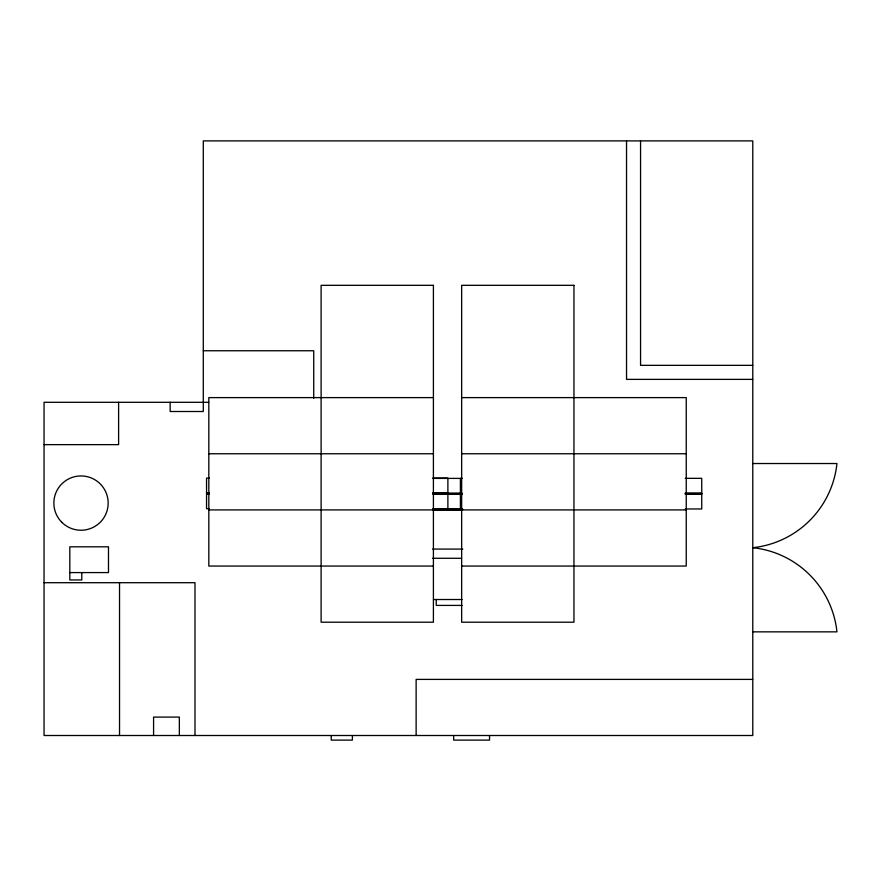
<?xml version="1.0" encoding="UTF-8"?>
<svg xmlns="http://www.w3.org/2000/svg" width="881" height="881" viewBox="0 0 881 881"><rect width="100%" height="100%" fill="white"/><g stroke="black" fill="none" stroke-linecap="round" stroke-linejoin="round"><path stroke-width="1.32" d="M203.291 350.759L313.735 350.759L313.735 398.234M752.781 365.34L640.564 365.34L640.564 140.894M752.781 379.37L626.534 379.37L626.534 140.894M433.408 397.617L208.819 397.617L208.819 566.054L433.408 566.054M461.655 397.617L686.244 397.617L686.244 566.054L461.655 566.054M208.742 402.298L44.05 402.298L44.05 735.503L752.781 735.503L752.781 140.894L203.291 140.894L203.291 411.504L170.154 411.504L170.154 402.298M44.05 444.641L118.605 444.641L118.605 402.298M208.819 453.759L433.408 453.759M461.655 453.759L686.244 453.759M752.781 463.527L836.95 463.527A94.685 94.685 0 0 1 752.781 547.696A94.685 94.685 0 0 1 836.95 631.853L752.781 631.853M209.293 478.075L206.55 478.075L206.55 508.711L209.293 508.711M432.802 478.075L447.889 478.075L447.889 508.711L432.802 508.711M685.286 478.328L701.739 478.328L701.739 508.965L685.286 508.965M433.276 478.394L462.459 478.394M206.55 492.931L209.293 492.931M432.802 492.931L447.889 492.931M206.55 493.162L209.293 493.162M432.802 493.162L447.889 493.162M685.286 493.184L701.739 493.184M433.276 493.25L462.073 493.25M685.286 493.415L701.739 493.415M433.276 493.481L462.073 493.481M206.55 493.624L209.293 493.624M432.802 493.624L447.889 493.624M206.55 493.856L209.293 493.856M432.802 493.856L462.073 493.944M685.286 493.878L701.739 493.878M685.286 494.109L701.739 494.109M433.276 494.175L462.073 494.175M433.276 509.031L462.073 509.031M432.615 509.262L462.767 509.262M208.819 509.912L686.244 509.912M432.593 510.209L462.129 510.209M432.615 549.083L462.767 549.083M432.659 558.29L461.49 558.29M69.819 572.584L108.484 572.584L108.484 546.815L69.819 546.815L69.819 579.951L81.79 579.951L81.79 572.584M44.05 582.704L194.998 582.704L194.998 735.503M433.551 599.52L462.107 599.52M462.107 605.412L436.238 605.412L436.238 599.52M752.781 679.394L416.129 679.394L416.129 735.503M489.539 735.503L489.539 740.106L453.649 740.106L453.649 735.503M460.4 478.328L460.4 508.965M352.4 735.503L352.4 740.106L331.223 740.106L331.223 735.503M179.35 735.503L179.35 717.09L153.58 717.09L153.58 735.503M119.53 582.704L119.53 735.503M433.408 285.323L321.113 285.323L321.113 622.206L433.408 622.206L433.408 285.323M573.949 285.323L461.655 285.323L461.655 622.206L573.949 622.206L573.949 285.323M61.813 522.29A27.157 27.157 0 0 0 107.24 510.121A27.157 27.157 0 0 0 73.982 476.863A27.157 27.157 0 0 0 61.813 522.29"/></g></svg>
